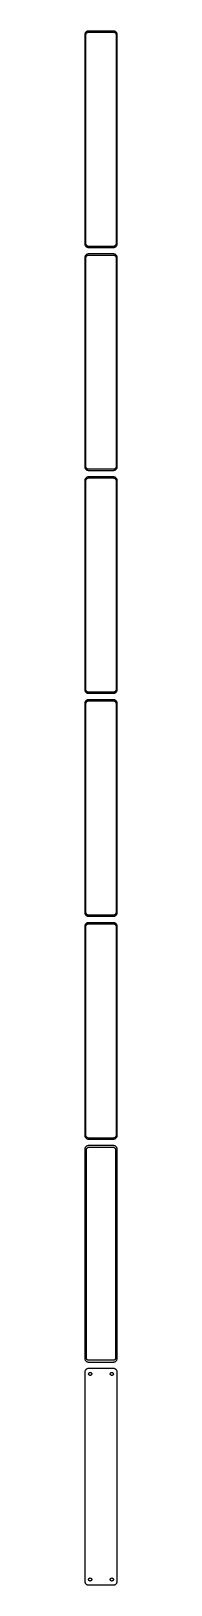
# Model space of a CAD drawing. Header units: metres. Extents: x -22 to 22, y 4485 to 9111.
# Drawn here: x -22 to 22, y 4485 to 6639 of the extents above; entities that cross this region are included whole.
import ezdxf

# ---------------------------------------------------------------- set-up
doc = ezdxf.new("R2010")
doc.units = ezdxf.units.M

msp = doc.modelspace()

# ---------------------------------------------------------------- linework, layer by layer
for p, q in [((-22.4606, 6634.63), (-22.5, 6634)), ((-22.3429, 6635.24), (-22.4606, 6634.63)), ((-22.1489, 6635.84), (-22.3429, 6635.24)), ((-21.8815, 6636.41), (-22.1489, 6635.84)), ((-21.5451, 6636.94), (-21.8815, 6636.41)), ((-21.1448, 6637.42), (-21.5451, 6636.94)), ((-20.6871, 6637.85), (-21.1448, 6637.42)), ((-20.9684, 6634), (-20.8743, 6634.49)), ((-20.8743, 6634.49), (-20.7191, 6634.97)), ((-20.7191, 6634.97), (-20.5052, 6635.43)), ((-20.1791, 6638.22), (-20.6871, 6637.85)), ((-20.5052, 6635.43), (-20.2361, 6635.85)), ((-20.2361, 6635.85), (-19.9159, 6636.24)), ((-19.6289, 6638.52), (-20.1791, 6638.22)), ((-19.9159, 6636.24), (-19.5497, 6636.58)), ((-19.0451, 6638.76), (-19.6289, 6638.52)), ((-19.5497, 6636.58), (-19.1433, 6636.88)), ((-19.1433, 6636.88), (-18.7031, 6637.12)), ((-18.4369, 6638.91), (-19.0451, 6638.76)), ((-18.7031, 6637.12), (-18.2361, 6637.3)), ((-17.8139, 6638.99), (-18.4369, 6638.91)), ((-18.2361, 6637.3), (-17.7495, 6637.43)), ((17.8139, 6638.99), (-17.8139, 6638.99)), ((-17.7495, 6637.43), (-17.2512, 6637.49)), ((-17.2512, 6637.49), (17.2512, 6637.49)), ((17.2512, 6637.49), (17.7495, 6637.43)), ((17.7495, 6637.43), (18.2361, 6637.3)), ((18.4369, 6638.91), (17.8139, 6638.99)), ((18.2361, 6637.3), (18.7031, 6637.12)), ((19.0451, 6638.76), (18.4369, 6638.91)), ((18.7031, 6637.12), (19.1433, 6636.88)), ((19.6289, 6638.52), (19.0451, 6638.76)), ((19.1433, 6636.88), (19.5497, 6636.58)), ((19.5497, 6636.58), (19.9159, 6636.24)), ((20.1791, 6638.22), (19.6289, 6638.52)), ((19.9159, 6636.24), (20.2361, 6635.85)), ((20.6871, 6637.85), (20.1791, 6638.22)), ((20.2361, 6635.85), (20.5052, 6635.43)), ((20.5052, 6635.43), (20.7191, 6634.97)), ((21.1448, 6637.42), (20.6871, 6637.85)), ((20.7191, 6634.97), (20.8743, 6634.49)), ((20.8743, 6634.49), (20.9684, 6634)), ((21.5451, 6636.94), (21.1448, 6637.42)), ((21.8815, 6636.41), (21.5451, 6636.94)), ((22.1489, 6635.84), (21.8815, 6636.41)), ((22.3429, 6635.24), (22.1489, 6635.84)), ((22.4606, 6634.63), (22.3429, 6635.24)), ((22.5, 6634), (22.4606, 6634.63)), ((-22.5, 6634), (-22.5, 6344)), ((-21, 6633.5), (-20.9684, 6634)), ((-21, 6344.5), (-21, 6633.5)), ((20.9684, 6634), (21, 6633.5)), ((21, 6633.5), (21, 6344.5)), ((22.5, 6344), (22.5, 6634)), ((-22.5, 6344), (-22.4606, 6343.37)), ((-22.4606, 6343.37), (-22.3429, 6342.76)), ((-22.3429, 6342.76), (-22.1489, 6342.16)), ((-22.1489, 6342.16), (-21.8815, 6341.59)), ((-21.8815, 6341.59), (-21.5451, 6341.06)), ((-21.5451, 6341.06), (-21.1448, 6340.58)), ((-21.1448, 6340.58), (-20.6871, 6340.15)), ((-20.9684, 6344), (-21, 6344.5)), ((-20.8743, 6343.51), (-20.9684, 6344)), ((-20.7191, 6343.03), (-20.8743, 6343.51)), ((-20.5052, 6342.57), (-20.7191, 6343.03)), ((-20.6871, 6340.15), (-20.1791, 6339.78)), ((-20.2361, 6342.15), (-20.5052, 6342.57)), ((-19.9159, 6341.76), (-20.2361, 6342.15)), ((-20.1791, 6339.78), (-19.6289, 6339.48)), ((-19.5497, 6341.42), (-19.9159, 6341.76)), ((-19.6289, 6339.48), (-19.0451, 6339.24)), ((-19.1433, 6341.12), (-19.5497, 6341.42)), ((-18.7031, 6340.88), (-19.1433, 6341.12)), ((-19.0451, 6339.24), (-18.4369, 6339.09)), ((-18.2361, 6340.7), (-18.7031, 6340.88)), ((-18.4369, 6339.09), (-17.8139, 6339.01)), ((-17.7495, 6340.57), (-18.2361, 6340.7)), ((-17.8139, 6339.01), (17.8139, 6339.01)), ((-17.2512, 6340.51), (-17.7495, 6340.57)), ((17.2512, 6340.51), (-17.2512, 6340.51)), ((17.7495, 6340.57), (17.2512, 6340.51)), ((18.2361, 6340.7), (17.7495, 6340.57)), ((17.8139, 6339.01), (18.4369, 6339.09)), ((18.7031, 6340.88), (18.2361, 6340.7)), ((18.4369, 6339.09), (19.0451, 6339.24)), ((19.1433, 6341.12), (18.7031, 6340.88)), ((19.0451, 6339.24), (19.6289, 6339.48)), ((19.5497, 6341.42), (19.1433, 6341.12)), ((19.9159, 6341.76), (19.5497, 6341.42)), ((19.6289, 6339.48), (20.1791, 6339.78)), ((20.2361, 6342.15), (19.9159, 6341.76)), ((20.1791, 6339.78), (20.6871, 6340.15)), ((20.5052, 6342.57), (20.2361, 6342.15)), ((20.7191, 6343.03), (20.5052, 6342.57)), ((20.6871, 6340.15), (21.1448, 6340.58)), ((20.8743, 6343.51), (20.7191, 6343.03)), ((20.9684, 6344), (20.8743, 6343.51)), ((21, 6344.5), (20.9684, 6344)), ((21.1448, 6340.58), (21.5451, 6341.06)), ((21.5451, 6341.06), (21.8815, 6341.59)), ((21.8815, 6341.59), (22.1489, 6342.16)), ((22.1489, 6342.16), (22.3429, 6342.76)), ((22.3429, 6342.76), (22.4606, 6343.37)), ((22.4606, 6343.37), (22.5, 6344)), ((-22.4606, 6325.63), (-22.5, 6325)), ((-22.5, 6325), (-22.5, 6035)), ((-22.3429, 6326.24), (-22.4606, 6325.63)), ((-22.1489, 6326.84), (-22.3429, 6326.24)), ((-21.8815, 6327.41), (-22.1489, 6326.84)), ((-21.5451, 6327.94), (-21.8815, 6327.41)), ((-21.1448, 6328.42), (-21.5451, 6327.94)), ((-20.6871, 6328.85), (-21.1448, 6328.42)), ((-21, 6324.5), (-20.9684, 6325)), ((-21, 6035.5), (-21, 6324.5)), ((-20.9684, 6325), (-20.8743, 6325.49)), ((-20.8743, 6325.49), (-20.7191, 6325.97)), ((-20.7191, 6325.97), (-20.5052, 6326.43)), ((-20.1791, 6329.22), (-20.6871, 6328.85)), ((-20.5052, 6326.43), (-20.2361, 6326.85)), ((-20.2361, 6326.85), (-19.9159, 6327.24)), ((-19.6289, 6329.52), (-20.1791, 6329.22)), ((-19.9159, 6327.24), (-19.5497, 6327.58)), ((-19.0451, 6329.76), (-19.6289, 6329.52)), ((-19.5497, 6327.58), (-19.1433, 6327.88)), ((-19.1433, 6327.88), (-18.7031, 6328.12)), ((-18.4369, 6329.91), (-19.0451, 6329.76)), ((-18.7031, 6328.12), (-18.2361, 6328.3)), ((-17.8139, 6329.99), (-18.4369, 6329.91)), ((-18.2361, 6328.3), (-17.7495, 6328.43)), ((17.8139, 6329.99), (-17.8139, 6329.99)), ((-17.7495, 6328.43), (-17.2512, 6328.49)), ((-17.2512, 6328.49), (17.2512, 6328.49)), ((17.2512, 6328.49), (17.7495, 6328.43)), ((17.7495, 6328.43), (18.2361, 6328.3)), ((18.4369, 6329.91), (17.8139, 6329.99)), ((18.2361, 6328.3), (18.7031, 6328.12)), ((19.0451, 6329.76), (18.4369, 6329.91)), ((18.7031, 6328.12), (19.1433, 6327.88)), ((19.6289, 6329.52), (19.0451, 6329.76)), ((19.1433, 6327.88), (19.5497, 6327.58)), ((19.5497, 6327.58), (19.9159, 6327.24)), ((20.1791, 6329.22), (19.6289, 6329.52)), ((19.9159, 6327.24), (20.2361, 6326.85)), ((20.6871, 6328.85), (20.1791, 6329.22)), ((20.2361, 6326.85), (20.5052, 6326.43)), ((20.5052, 6326.43), (20.7191, 6325.97)), ((21.1448, 6328.42), (20.6871, 6328.85)), ((20.7191, 6325.97), (20.8743, 6325.49)), ((20.8743, 6325.49), (20.9684, 6325)), ((20.9684, 6325), (21, 6324.5)), ((21, 6324.5), (21, 6035.5)), ((21.5451, 6327.94), (21.1448, 6328.42)), ((21.8815, 6327.41), (21.5451, 6327.94)), ((22.1489, 6326.84), (21.8815, 6327.41)), ((22.3429, 6326.24), (22.1489, 6326.84)), ((22.4606, 6325.63), (22.3429, 6326.24)), ((22.5, 6325), (22.4606, 6325.63)), ((22.5, 6035), (22.5, 6325)), ((-22.5, 6035), (-22.4606, 6034.37)), ((-22.4606, 6034.37), (-22.3429, 6033.76)), ((-22.3429, 6033.76), (-22.1489, 6033.16)), ((-22.1489, 6033.16), (-21.8815, 6032.59)), ((-21.8815, 6032.59), (-21.5451, 6032.06)), ((-21.5451, 6032.06), (-21.1448, 6031.58)), ((-21.1448, 6031.58), (-20.6871, 6031.15)), ((-20.9684, 6035), (-21, 6035.5)), ((-20.8743, 6034.51), (-20.9684, 6035)), ((-20.7191, 6034.03), (-20.8743, 6034.51)), ((-20.5052, 6033.57), (-20.7191, 6034.03)), ((-20.6871, 6031.15), (-20.1791, 6030.78)), ((-20.2361, 6033.15), (-20.5052, 6033.57)), ((-19.9159, 6032.76), (-20.2361, 6033.15)), ((-19.5497, 6032.42), (-19.9159, 6032.76)), ((-19.1433, 6032.12), (-19.5497, 6032.42)), ((-18.7031, 6031.88), (-19.1433, 6032.12)), ((-18.2361, 6031.7), (-18.7031, 6031.88)), ((-17.7495, 6031.57), (-18.2361, 6031.7)), ((-17.2512, 6031.51), (-17.7495, 6031.57)), ((17.2512, 6031.51), (-17.2512, 6031.51)), ((17.7495, 6031.57), (17.2512, 6031.51)), ((18.2361, 6031.7), (17.7495, 6031.57)), ((18.7031, 6031.88), (18.2361, 6031.7)), ((19.1433, 6032.12), (18.7031, 6031.88)), ((19.5497, 6032.42), (19.1433, 6032.12)), ((19.9159, 6032.76), (19.5497, 6032.42)), ((20.2361, 6033.15), (19.9159, 6032.76)), ((20.1791, 6030.78), (20.6871, 6031.15)), ((20.5052, 6033.57), (20.2361, 6033.15)), ((20.7191, 6034.03), (20.5052, 6033.57)), ((20.6871, 6031.15), (21.1448, 6031.58)), ((20.8743, 6034.51), (20.7191, 6034.03)), ((20.9684, 6035), (20.8743, 6034.51)), ((21, 6035.5), (20.9684, 6035)), ((21.1448, 6031.58), (21.5451, 6032.06)), ((21.5451, 6032.06), (21.8815, 6032.59)), ((21.8815, 6032.59), (22.1489, 6033.16)), ((22.1489, 6033.16), (22.3429, 6033.76)), ((22.3429, 6033.76), (22.4606, 6034.37)), ((22.4606, 6034.37), (22.5, 6035)), ((-22.4606, 6016.63), (-22.5, 6016)), ((-22.5, 6016), (-22.5, 5726)), ((-22.3429, 6017.24), (-22.4606, 6016.63)), ((-22.1489, 6017.84), (-22.3429, 6017.24)), ((-21.8815, 6018.41), (-22.1489, 6017.84)), ((-21.5451, 6018.94), (-21.8815, 6018.41)), ((-21.1448, 6019.42), (-21.5451, 6018.94)), ((-20.6871, 6019.85), (-21.1448, 6019.42)), ((-21, 6015.5), (-20.9684, 6016)), ((-21, 5726.5), (-21, 6015.5)), ((-20.9684, 6016), (-20.8743, 6016.49)), ((-20.8743, 6016.49), (-20.7191, 6016.97)), ((-20.7191, 6016.97), (-20.5052, 6017.43)), ((-20.1791, 6020.22), (-20.6871, 6019.85)), ((-20.5052, 6017.43), (-20.2361, 6017.85)), ((-20.2361, 6017.85), (-19.9159, 6018.24)), ((-20.1791, 6030.78), (-19.6289, 6030.48)), ((-19.6289, 6020.52), (-20.1791, 6020.22)), ((-19.9159, 6018.24), (-19.5497, 6018.58)), ((-19.6289, 6030.48), (-19.0451, 6030.24)), ((-19.0451, 6020.76), (-19.6289, 6020.52)), ((-19.5497, 6018.58), (-19.1433, 6018.88)), ((-19.1433, 6018.88), (-18.7031, 6019.12)), ((-19.0451, 6030.24), (-18.4369, 6030.09)), ((-18.4369, 6020.91), (-19.0451, 6020.76)), ((-18.7031, 6019.12), (-18.2361, 6019.3)), ((-18.4369, 6030.09), (-17.8139, 6030.01)), ((-17.8139, 6020.99), (-18.4369, 6020.91)), ((-18.2361, 6019.3), (-17.7495, 6019.43)), ((-17.8139, 6030.01), (17.8139, 6030.01)), ((17.8139, 6020.99), (-17.8139, 6020.99)), ((-17.7495, 6019.43), (-17.2512, 6019.49)), ((-17.2512, 6019.49), (17.2512, 6019.49)), ((17.2512, 6019.49), (17.7495, 6019.43)), ((17.7495, 6019.43), (18.2361, 6019.3)), ((17.8139, 6030.01), (18.4369, 6030.09)), ((18.4369, 6020.91), (17.8139, 6020.99)), ((18.2361, 6019.3), (18.7031, 6019.12)), ((18.4369, 6030.09), (19.0451, 6030.24)), ((19.0451, 6020.76), (18.4369, 6020.91)), ((18.7031, 6019.12), (19.1433, 6018.88)), ((19.0451, 6030.24), (19.6289, 6030.48)), ((19.6289, 6020.52), (19.0451, 6020.76)), ((19.1433, 6018.88), (19.5497, 6018.58)), ((19.5497, 6018.58), (19.9159, 6018.24)), ((19.6289, 6030.48), (20.1791, 6030.78)), ((20.1791, 6020.22), (19.6289, 6020.52)), ((19.9159, 6018.24), (20.2361, 6017.85)), ((20.6871, 6019.85), (20.1791, 6020.22)), ((20.2361, 6017.85), (20.5052, 6017.43)), ((20.5052, 6017.43), (20.7191, 6016.97)), ((21.1448, 6019.42), (20.6871, 6019.85)), ((20.7191, 6016.97), (20.8743, 6016.49)), ((20.8743, 6016.49), (20.9684, 6016)), ((20.9684, 6016), (21, 6015.5)), ((21, 6015.5), (21, 5726.5)), ((21.5451, 6018.94), (21.1448, 6019.42)), ((21.8815, 6018.41), (21.5451, 6018.94)), ((22.1489, 6017.84), (21.8815, 6018.41)), ((22.3429, 6017.24), (22.1489, 6017.84)), ((22.4606, 6016.63), (22.3429, 6017.24)), ((22.5, 6016), (22.4606, 6016.63)), ((22.5, 5726), (22.5, 6016)), ((-22.5, 5726), (-22.4606, 5725.37)), ((-22.4606, 5725.37), (-22.3429, 5724.76)), ((-22.3429, 5708.24), (-22.4606, 5707.63)), ((-22.3429, 5724.76), (-22.1489, 5724.16)), ((-22.1489, 5708.84), (-22.3429, 5708.24)), ((-22.1489, 5724.16), (-21.8815, 5723.59)), ((-21.8815, 5709.41), (-22.1489, 5708.84)), ((-21.8815, 5723.59), (-21.5451, 5723.06)), ((-21.5451, 5709.94), (-21.8815, 5709.41)), ((-21.5451, 5723.06), (-21.1448, 5722.58)), ((-21.1448, 5710.42), (-21.5451, 5709.94)), ((-21.1448, 5722.58), (-20.6871, 5722.15)), ((-20.6871, 5710.85), (-21.1448, 5710.42)), ((-20.9684, 5726), (-21, 5726.5)), ((-20.8743, 5725.51), (-20.9684, 5726)), ((-20.7191, 5725.03), (-20.8743, 5725.51)), ((-20.5052, 5724.57), (-20.7191, 5725.03)), ((-20.7191, 5707.97), (-20.5052, 5708.43)), ((-20.6871, 5722.15), (-20.1791, 5721.78)), ((-20.1791, 5711.22), (-20.6871, 5710.85)), ((-20.2361, 5724.15), (-20.5052, 5724.57)), ((-20.5052, 5708.43), (-20.2361, 5708.85)), ((-19.9159, 5723.76), (-20.2361, 5724.15)), ((-20.2361, 5708.85), (-19.9159, 5709.24)), ((-20.1791, 5721.78), (-19.6289, 5721.48)), ((-19.6289, 5711.52), (-20.1791, 5711.22)), ((-19.5497, 5723.42), (-19.9159, 5723.76)), ((-19.9159, 5709.24), (-19.5497, 5709.58)), ((-19.6289, 5721.48), (-19.0451, 5721.24)), ((-19.0451, 5711.76), (-19.6289, 5711.52)), ((-19.1433, 5723.12), (-19.5497, 5723.42)), ((-19.5497, 5709.58), (-19.1433, 5709.88)), ((-18.7031, 5722.88), (-19.1433, 5723.12)), ((-19.1433, 5709.88), (-18.7031, 5710.12)), ((-19.0451, 5721.24), (-18.4369, 5721.09)), ((-18.4369, 5711.91), (-19.0451, 5711.76)), ((-18.2361, 5722.7), (-18.7031, 5722.88)), ((-18.7031, 5710.12), (-18.2361, 5710.3)), ((-18.4369, 5721.09), (-17.8139, 5721.01)), ((-17.8139, 5711.99), (-18.4369, 5711.91)), ((-17.7495, 5722.57), (-18.2361, 5722.7)), ((-18.2361, 5710.3), (-17.7495, 5710.43)), ((-17.8139, 5721.01), (17.8139, 5721.01)), ((17.8139, 5711.99), (-17.8139, 5711.99)), ((-17.2512, 5722.51), (-17.7495, 5722.57)), ((-17.7495, 5710.43), (-17.2512, 5710.49)), ((17.2512, 5722.51), (-17.2512, 5722.51)), ((-17.2512, 5710.49), (17.2512, 5710.49)), ((17.7495, 5722.57), (17.2512, 5722.51)), ((17.2512, 5710.49), (17.7495, 5710.43)), ((18.2361, 5722.7), (17.7495, 5722.57)), ((17.7495, 5710.43), (18.2361, 5710.3)), ((17.8139, 5721.01), (18.4369, 5721.09)), ((18.4369, 5711.91), (17.8139, 5711.99)), ((18.7031, 5722.88), (18.2361, 5722.7)), ((18.2361, 5710.3), (18.7031, 5710.12)), ((18.4369, 5721.09), (19.0451, 5721.24)), ((19.0451, 5711.76), (18.4369, 5711.91)), ((19.1433, 5723.12), (18.7031, 5722.88)), ((18.7031, 5710.12), (19.1433, 5709.88)), ((19.0451, 5721.24), (19.6289, 5721.48)), ((19.6289, 5711.52), (19.0451, 5711.76)), ((19.5497, 5723.42), (19.1433, 5723.12)), ((19.1433, 5709.88), (19.5497, 5709.58)), ((19.9159, 5723.76), (19.5497, 5723.42)), ((19.5497, 5709.58), (19.9159, 5709.24)), ((19.6289, 5721.48), (20.1791, 5721.78)), ((20.1791, 5711.22), (19.6289, 5711.52)), ((20.2361, 5724.15), (19.9159, 5723.76)), ((19.9159, 5709.24), (20.2361, 5708.85)), ((20.1791, 5721.78), (20.6871, 5722.15)), ((20.6871, 5710.85), (20.1791, 5711.22)), ((20.5052, 5724.57), (20.2361, 5724.15)), ((20.2361, 5708.85), (20.5052, 5708.43)), ((20.7191, 5725.03), (20.5052, 5724.57)), ((20.5052, 5708.43), (20.7191, 5707.97)), ((20.6871, 5722.15), (21.1448, 5722.58)), ((21.1448, 5710.42), (20.6871, 5710.85)), ((20.8743, 5725.51), (20.7191, 5725.03)), ((20.9684, 5726), (20.8743, 5725.51)), ((21, 5726.5), (20.9684, 5726)), ((21.1448, 5722.58), (21.5451, 5723.06)), ((21.5451, 5709.94), (21.1448, 5710.42)), ((21.5451, 5723.06), (21.8815, 5723.59)), ((21.8815, 5709.41), (21.5451, 5709.94)), ((21.8815, 5723.59), (22.1489, 5724.16)), ((22.1489, 5708.84), (21.8815, 5709.41)), ((22.1489, 5724.16), (22.3429, 5724.76)), ((22.3429, 5708.24), (22.1489, 5708.84)), ((22.3429, 5724.76), (22.4606, 5725.37)), ((22.4606, 5707.63), (22.3429, 5708.24)), ((22.4606, 5725.37), (22.5, 5726)), ((-22.4606, 5707.63), (-22.5, 5707)), ((-22.5, 5707), (-22.5, 5417)), ((-21, 5706.5), (-20.9684, 5707)), ((-21, 5417.5), (-21, 5706.5)), ((-20.9684, 5707), (-20.8743, 5707.49)), ((-20.8743, 5707.49), (-20.7191, 5707.97)), ((20.7191, 5707.97), (20.8743, 5707.49)), ((20.8743, 5707.49), (20.9684, 5707)), ((20.9684, 5707), (21, 5706.5)), ((21, 5706.5), (21, 5417.5)), ((22.5, 5707), (22.4606, 5707.63)), ((22.5, 5417), (22.5, 5707)), ((-22.5, 5417), (-22.4606, 5416.37)), ((-22.4606, 5416.37), (-22.3429, 5415.76)), ((-22.3429, 5415.76), (-22.1489, 5415.16)), ((-22.1489, 5415.16), (-21.8815, 5414.59)), ((-21.8815, 5414.59), (-21.5451, 5414.06)), ((-21.5451, 5414.06), (-21.1448, 5413.58)), ((-21.1448, 5413.58), (-20.6871, 5413.15)), ((-20.9684, 5417), (-21, 5417.5)), ((-20.8743, 5416.51), (-20.9684, 5417)), ((-20.7191, 5416.03), (-20.8743, 5416.51)), ((-20.5052, 5415.57), (-20.7191, 5416.03)), ((-20.6871, 5413.15), (-20.1791, 5412.78)), ((-20.2361, 5415.15), (-20.5052, 5415.57)), ((-19.9159, 5414.76), (-20.2361, 5415.15)), ((-20.1791, 5412.78), (-19.6289, 5412.48)), ((-19.5497, 5414.42), (-19.9159, 5414.76)), ((-19.6289, 5412.48), (-19.0451, 5412.24)), ((-19.1433, 5414.12), (-19.5497, 5414.42)), ((-18.7031, 5413.88), (-19.1433, 5414.12)), ((-19.0451, 5412.24), (-18.4369, 5412.09)), ((-18.2361, 5413.7), (-18.7031, 5413.88)), ((-18.4369, 5412.09), (-17.8139, 5412.01)), ((-17.7495, 5413.57), (-18.2361, 5413.7)), ((-17.8139, 5412.01), (17.8139, 5412.01)), ((-17.2512, 5413.51), (-17.7495, 5413.57)), ((17.2512, 5413.51), (-17.2512, 5413.51)), ((17.7495, 5413.57), (17.2512, 5413.51)), ((18.2361, 5413.7), (17.7495, 5413.57)), ((17.8139, 5412.01), (18.4369, 5412.09)), ((18.7031, 5413.88), (18.2361, 5413.7)), ((18.4369, 5412.09), (19.0451, 5412.24)), ((19.1433, 5414.12), (18.7031, 5413.88)), ((19.0451, 5412.24), (19.6289, 5412.48)), ((19.5497, 5414.42), (19.1433, 5414.12)), ((19.9159, 5414.76), (19.5497, 5414.42)), ((19.6289, 5412.48), (20.1791, 5412.78)), ((20.2361, 5415.15), (19.9159, 5414.76)), ((20.1791, 5412.78), (20.6871, 5413.15)), ((20.5052, 5415.57), (20.2361, 5415.15)), ((20.7191, 5416.03), (20.5052, 5415.57)), ((20.6871, 5413.15), (21.1448, 5413.58)), ((20.8743, 5416.51), (20.7191, 5416.03)), ((20.9684, 5417), (20.8743, 5416.51)), ((21, 5417.5), (20.9684, 5417)), ((21.1448, 5413.58), (21.5451, 5414.06)), ((21.5451, 5414.06), (21.8815, 5414.59)), ((21.8815, 5414.59), (22.1489, 5415.16)), ((22.1489, 5415.16), (22.3429, 5415.76)), ((22.3429, 5415.76), (22.4606, 5416.37)), ((22.4606, 5416.37), (22.5, 5417)), ((-22.4606, 5398.63), (-22.5, 5398)), ((-22.5, 5398), (-22.5, 5108)), ((-22.3429, 5399.24), (-22.4606, 5398.63)), ((-22.1489, 5399.84), (-22.3429, 5399.24)), ((-21.8815, 5400.41), (-22.1489, 5399.84)), ((-21.5451, 5400.94), (-21.8815, 5400.41)), ((-21.1448, 5401.42), (-21.5451, 5400.94)), ((-20.6871, 5401.85), (-21.1448, 5401.42)), ((-21, 5397.5), (-20.9684, 5398)), ((-21, 5108.5), (-21, 5397.5)), ((-20.9684, 5398), (-20.8743, 5398.49)), ((-20.8743, 5398.49), (-20.7191, 5398.97)), ((-20.7191, 5398.97), (-20.5052, 5399.43)), ((-20.1791, 5402.22), (-20.6871, 5401.85)), ((-20.5052, 5399.43), (-20.2361, 5399.85)), ((-20.2361, 5399.85), (-19.9159, 5400.24)), ((-19.6289, 5402.52), (-20.1791, 5402.22)), ((-19.9159, 5400.24), (-19.5497, 5400.58)), ((-19.0451, 5402.76), (-19.6289, 5402.52)), ((-19.5497, 5400.58), (-19.1433, 5400.88)), ((-19.1433, 5400.88), (-18.7031, 5401.12)), ((-18.4369, 5402.91), (-19.0451, 5402.76)), ((-18.7031, 5401.12), (-18.2361, 5401.3)), ((-17.8139, 5402.99), (-18.4369, 5402.91)), ((-18.2361, 5401.3), (-17.7495, 5401.43)), ((17.8139, 5402.99), (-17.8139, 5402.99)), ((-17.7495, 5401.43), (-17.2512, 5401.49)), ((-17.2512, 5401.49), (17.2512, 5401.49)), ((17.2512, 5401.49), (17.7495, 5401.43)), ((17.7495, 5401.43), (18.2361, 5401.3)), ((18.4369, 5402.91), (17.8139, 5402.99)), ((18.2361, 5401.3), (18.7031, 5401.12)), ((19.0451, 5402.76), (18.4369, 5402.91)), ((18.7031, 5401.12), (19.1433, 5400.88)), ((19.6289, 5402.52), (19.0451, 5402.76)), ((19.1433, 5400.88), (19.5497, 5400.58)), ((19.5497, 5400.58), (19.9159, 5400.24)), ((20.1791, 5402.22), (19.6289, 5402.52)), ((19.9159, 5400.24), (20.2361, 5399.85)), ((20.6871, 5401.85), (20.1791, 5402.22)), ((20.2361, 5399.85), (20.5052, 5399.43)), ((20.5052, 5399.43), (20.7191, 5398.97)), ((21.1448, 5401.42), (20.6871, 5401.85)), ((20.7191, 5398.97), (20.8743, 5398.49)), ((20.8743, 5398.49), (20.9684, 5398)), ((20.9684, 5398), (21, 5397.5)), ((21, 5397.5), (21, 5108.5)), ((21.5451, 5400.94), (21.1448, 5401.42)), ((21.8815, 5400.41), (21.5451, 5400.94)), ((22.1489, 5399.84), (21.8815, 5400.41)), ((22.3429, 5399.24), (22.1489, 5399.84)), ((22.4606, 5398.63), (22.3429, 5399.24)), ((22.5, 5398), (22.4606, 5398.63)), ((22.5, 5108), (22.5, 5398)), ((-22.5, 5108), (-22.4606, 5107.37)), ((-22.4606, 5107.37), (-22.3429, 5106.76)), ((-22.3429, 5106.76), (-22.1489, 5106.16)), ((-22.1489, 5106.16), (-21.8815, 5105.59)), ((-21.8815, 5105.59), (-21.5451, 5105.06)), ((-21.5451, 5105.06), (-21.1448, 5104.58)), ((-20.9684, 5108), (-21, 5108.5)), ((-20.8743, 5107.51), (-20.9684, 5108)), ((-20.7191, 5107.03), (-20.8743, 5107.51)), ((-20.5052, 5106.57), (-20.7191, 5107.03)), ((-20.2361, 5106.15), (-20.5052, 5106.57)), ((-19.9159, 5105.76), (-20.2361, 5106.15)), ((-19.5497, 5105.42), (-19.9159, 5105.76)), ((-19.1433, 5105.12), (-19.5497, 5105.42)), ((-18.7031, 5104.88), (-19.1433, 5105.12)), ((19.1433, 5105.12), (18.7031, 5104.88)), ((19.5497, 5105.42), (19.1433, 5105.12)), ((19.9159, 5105.76), (19.5497, 5105.42)), ((20.2361, 5106.15), (19.9159, 5105.76)), ((20.5052, 5106.57), (20.2361, 5106.15)), ((20.7191, 5107.03), (20.5052, 5106.57)), ((20.8743, 5107.51), (20.7191, 5107.03)), ((20.9684, 5108), (20.8743, 5107.51)), ((21, 5108.5), (20.9684, 5108)), ((21.1448, 5104.58), (21.5451, 5105.06)), ((21.5451, 5105.06), (21.8815, 5105.59)), ((21.8815, 5105.59), (22.1489, 5106.16)), ((22.1489, 5106.16), (22.3429, 5106.76)), ((22.3429, 5106.76), (22.4606, 5107.37)), ((22.4606, 5107.37), (22.5, 5108)), ((-22.4606, 5089.63), (-22.5, 5089)), ((-22.5, 5089), (-22.5, 4799)), ((-22.3429, 5090.24), (-22.4606, 5089.63)), ((-22.1489, 5090.84), (-22.3429, 5090.24)), ((-21.8815, 5091.41), (-22.1489, 5090.84)), ((-21.5451, 5091.94), (-21.8815, 5091.41)), ((-21.1448, 5092.42), (-21.5451, 5091.94)), ((-21.1448, 5104.58), (-20.6871, 5104.15)), ((-20.6871, 5092.85), (-21.1448, 5092.42)), ((-20.6871, 5104.15), (-20.1791, 5103.78)), ((-20.1791, 5093.22), (-20.6871, 5092.85)), ((-20.1791, 5103.78), (-19.6289, 5103.48)), ((-19.6289, 5093.52), (-20.1791, 5093.22)), ((-20.1129, 5088.5), (-20.0884, 5088.89)), ((-20.1129, 4799.5), (-20.1129, 5088.5)), ((-20.0884, 5088.89), (-20.0151, 5089.27)), ((-20.0151, 5089.27), (-19.8943, 5089.65)), ((-19.8943, 5089.65), (-19.7279, 5090)), ((-19.7279, 5090), (-19.5184, 5090.33)), ((-19.6289, 5103.48), (-19.0451, 5103.24)), ((-19.0451, 5093.76), (-19.6289, 5093.52)), ((-19.5184, 5090.33), (-19.2692, 5090.63)), ((-19.2692, 5090.63), (-18.9842, 5090.9)), ((-19.0451, 5103.24), (-18.4369, 5103.09)), ((-18.4369, 5093.91), (-19.0451, 5093.76)), ((-18.9842, 5090.9), (-18.668, 5091.13)), ((-18.2361, 5104.7), (-18.7031, 5104.88)), ((-18.668, 5091.13), (-18.3254, 5091.32)), ((-18.4369, 5103.09), (-17.8139, 5103.01)), ((-17.8139, 5093.99), (-18.4369, 5093.91)), ((-18.3254, 5091.32), (-17.9619, 5091.46)), ((-17.7495, 5104.57), (-18.2361, 5104.7)), ((-17.9619, 5091.46), (-17.5833, 5091.56)), ((-17.8139, 5103.01), (17.8139, 5103.01)), ((17.8139, 5093.99), (-17.8139, 5093.99)), ((-17.2512, 5104.51), (-17.7495, 5104.57)), ((-17.5833, 5091.56), (-17.1954, 5091.61)), ((17.2512, 5104.51), (-17.2512, 5104.51)), ((-17.1954, 5091.61), (17.1954, 5091.61)), ((17.1954, 5091.61), (17.5833, 5091.56)), ((17.7495, 5104.57), (17.2512, 5104.51)), ((17.5833, 5091.56), (17.9619, 5091.46)), ((18.2361, 5104.7), (17.7495, 5104.57)), ((17.8139, 5103.01), (18.4369, 5103.09)), ((18.4369, 5093.91), (17.8139, 5093.99)), ((17.9619, 5091.46), (18.3254, 5091.32)), ((18.7031, 5104.88), (18.2361, 5104.7)), ((18.3254, 5091.32), (18.668, 5091.13)), ((18.4369, 5103.09), (19.0451, 5103.24)), ((19.0451, 5093.76), (18.4369, 5093.91)), ((18.668, 5091.13), (18.9842, 5090.9)), ((18.9842, 5090.9), (19.2692, 5090.63)), ((19.0451, 5103.24), (19.6289, 5103.48)), ((19.6289, 5093.52), (19.0451, 5093.76)), ((19.2692, 5090.63), (19.5184, 5090.33)), ((19.5184, 5090.33), (19.7279, 5090)), ((19.6289, 5103.48), (20.1791, 5103.78)), ((20.1791, 5093.22), (19.6289, 5093.52)), ((19.7279, 5090), (19.8943, 5089.65)), ((19.8943, 5089.65), (20.0151, 5089.27)), ((20.0151, 5089.27), (20.0884, 5088.89)), ((20.0884, 5088.89), (20.1129, 5088.5)), ((20.1129, 5088.5), (20.1129, 4799.5)), ((20.1791, 5103.78), (20.6871, 5104.15)), ((20.6871, 5092.85), (20.1791, 5093.22)), ((20.6871, 5104.15), (21.1448, 5104.58)), ((21.1448, 5092.42), (20.6871, 5092.85)), ((21.5451, 5091.94), (21.1448, 5092.42)), ((21.8815, 5091.41), (21.5451, 5091.94)), ((22.1489, 5090.84), (21.8815, 5091.41)), ((22.3429, 5090.24), (22.1489, 5090.84)), ((22.4606, 5089.63), (22.3429, 5090.24)), ((22.5, 5089), (22.4606, 5089.63)), ((22.5, 4799), (22.5, 5089)), ((-22.5, 4799), (-22.4606, 4798.37)), ((-22.4606, 4798.37), (-22.3429, 4797.76)), ((-22.3429, 4797.76), (-22.1489, 4797.16)), ((-22.1489, 4781.84), (-22.3429, 4781.24)), ((-22.1489, 4797.16), (-21.8815, 4796.59)), ((-21.8815, 4782.41), (-22.1489, 4781.84)), ((-21.8815, 4796.59), (-21.5451, 4796.06)), ((-21.5451, 4782.94), (-21.8815, 4782.41)), ((-21.5451, 4796.06), (-21.1448, 4795.58)), ((-21.1448, 4783.42), (-21.5451, 4782.94)), ((-21.1448, 4795.58), (-20.6871, 4795.15)), ((-20.6871, 4783.85), (-21.1448, 4783.42)), ((-20.6871, 4795.15), (-20.1791, 4794.78)), ((-20.1791, 4784.22), (-20.6871, 4783.85)), ((-20.1791, 4794.78), (-19.6289, 4794.48)), ((-19.6289, 4784.52), (-20.1791, 4784.22)), ((-20.0884, 4799.11), (-20.1129, 4799.5)), ((-20.0151, 4798.73), (-20.0884, 4799.11)), ((-19.8943, 4798.35), (-20.0151, 4798.73)), ((-19.7279, 4798), (-19.8943, 4798.35)), ((-19.5184, 4797.67), (-19.7279, 4798)), ((-19.6289, 4794.48), (-19.0451, 4794.24)), ((-19.0451, 4784.76), (-19.6289, 4784.52)), ((-19.2692, 4797.37), (-19.5184, 4797.67)), ((-18.9842, 4797.1), (-19.2692, 4797.37)), ((-19.0451, 4794.24), (-18.4369, 4794.09)), ((-18.4369, 4784.91), (-19.0451, 4784.76)), ((-18.668, 4796.87), (-18.9842, 4797.1)), ((-18.3254, 4796.68), (-18.668, 4796.87)), ((-18.4369, 4794.09), (-17.8139, 4794.01)), ((-17.8139, 4784.99), (-18.4369, 4784.91)), ((-17.9619, 4796.54), (-18.3254, 4796.68)), ((-17.5833, 4796.44), (-17.9619, 4796.54)), ((-17.8139, 4794.01), (17.8139, 4794.01)), ((17.8139, 4784.99), (-17.8139, 4784.99)), ((-17.1954, 4796.39), (-17.5833, 4796.44)), ((17.1954, 4796.39), (-17.1954, 4796.39)), ((17.5833, 4796.44), (17.1954, 4796.39)), ((17.9619, 4796.54), (17.5833, 4796.44)), ((17.8139, 4794.01), (18.4369, 4794.09)), ((18.4369, 4784.91), (17.8139, 4784.99)), ((18.3254, 4796.68), (17.9619, 4796.54)), ((18.668, 4796.87), (18.3254, 4796.68)), ((18.4369, 4794.09), (19.0451, 4794.24)), ((19.0451, 4784.76), (18.4369, 4784.91)), ((18.9842, 4797.1), (18.668, 4796.87)), ((19.2692, 4797.37), (18.9842, 4797.1)), ((19.0451, 4794.24), (19.6289, 4794.48)), ((19.6289, 4784.52), (19.0451, 4784.76)), ((19.5184, 4797.67), (19.2692, 4797.37)), ((19.7279, 4798), (19.5184, 4797.67)), ((19.6289, 4794.48), (20.1791, 4794.78)), ((20.1791, 4784.22), (19.6289, 4784.52)), ((19.8943, 4798.35), (19.7279, 4798)), ((20.0151, 4798.73), (19.8943, 4798.35)), ((20.0884, 4799.11), (20.0151, 4798.73)), ((20.1129, 4799.5), (20.0884, 4799.11)), ((20.1791, 4794.78), (20.6871, 4795.15)), ((20.6871, 4783.85), (20.1791, 4784.22)), ((20.6871, 4795.15), (21.1448, 4795.58)), ((21.1448, 4783.42), (20.6871, 4783.85)), ((21.1448, 4795.58), (21.5451, 4796.06)), ((21.5451, 4782.94), (21.1448, 4783.42)), ((21.5451, 4796.06), (21.8815, 4796.59)), ((21.8815, 4782.41), (21.5451, 4782.94)), ((21.8815, 4796.59), (22.1489, 4797.16)), ((22.1489, 4781.84), (21.8815, 4782.41)), ((22.1489, 4797.16), (22.3429, 4797.76)), ((22.3429, 4781.24), (22.1489, 4781.84)), ((22.3429, 4797.76), (22.4606, 4798.37)), ((22.4606, 4798.37), (22.5, 4799)), ((-22.4606, 4780.63), (-22.5, 4780)), ((-22.5, 4780), (-22.5, 4490)), ((-22.3429, 4781.24), (-22.4606, 4780.63)), ((-17.1353, 4777.5), (-17.1185, 4777.77)), ((-17.1185, 4777.23), (-17.1353, 4777.5)), ((-17.1185, 4777.77), (-17.0682, 4778.03)), ((-17.0682, 4776.97), (-17.1185, 4777.23)), ((-17.0682, 4778.03), (-16.9853, 4778.29)), ((-16.9853, 4776.71), (-17.0682, 4776.97)), ((-16.9853, 4778.29), (-16.8712, 4778.53)), ((-16.8712, 4776.47), (-16.9853, 4776.71)), ((-16.8712, 4778.53), (-16.7275, 4778.76)), ((-16.7275, 4776.24), (-16.8712, 4776.47)), ((-16.7275, 4778.76), (-16.5565, 4778.96)), ((-16.5565, 4776.04), (-16.7275, 4776.24)), ((-16.5565, 4778.96), (-16.3611, 4779.15)), ((-16.3611, 4775.85), (-16.5565, 4776.04)), ((-16.3611, 4779.15), (-16.1441, 4779.3)), ((-16.1441, 4775.7), (-16.3611, 4775.85)), ((-16.1441, 4779.3), (-15.9091, 4779.43)), ((-15.9091, 4775.57), (-16.1441, 4775.7)), ((-15.9091, 4779.43), (-15.6598, 4779.53)), ((-15.6598, 4775.47), (-15.9091, 4775.57)), ((-15.6598, 4779.53), (-15.4001, 4779.6)), ((-15.4001, 4775.4), (-15.6598, 4775.47)), ((-15.4001, 4779.6), (-15.1341, 4779.63)), ((-15.1341, 4775.37), (-15.4001, 4775.4)), ((-15.1341, 4779.63), (-14.8659, 4779.63)), ((-14.8659, 4775.37), (-15.1341, 4775.37)), ((-14.8659, 4779.63), (-14.5999, 4779.6)), ((-14.5999, 4775.4), (-14.8659, 4775.37)), ((-14.5999, 4779.6), (-14.3401, 4779.53)), ((-14.3401, 4775.47), (-14.5999, 4775.4)), ((-14.3401, 4779.53), (-14.0908, 4779.43)), ((-14.0908, 4775.57), (-14.3401, 4775.47)), ((-14.0908, 4779.43), (-13.8559, 4779.3)), ((-13.8559, 4775.7), (-14.0908, 4775.57)), ((-13.8559, 4779.3), (-13.6389, 4779.15)), ((-13.6389, 4775.85), (-13.8559, 4775.7)), ((-13.6389, 4779.15), (-13.4434, 4778.96)), ((-13.4434, 4776.04), (-13.6389, 4775.85)), ((-13.4434, 4778.96), (-13.2725, 4778.76)), ((-13.2725, 4776.24), (-13.4434, 4776.04)), ((-13.2725, 4778.76), (-13.1288, 4778.53)), ((-13.1288, 4776.47), (-13.2725, 4776.24)), ((-13.1288, 4778.53), (-13.0146, 4778.29)), ((-13.0146, 4776.71), (-13.1288, 4776.47)), ((-13.0146, 4778.29), (-12.9318, 4778.03)), ((-12.9318, 4776.97), (-13.0146, 4776.71)), ((-12.9318, 4778.03), (-12.8815, 4777.77)), ((-12.8815, 4777.23), (-12.9318, 4776.97)), ((-12.8815, 4777.77), (-12.8647, 4777.5)), ((-12.8647, 4777.5), (-12.8815, 4777.23)), ((12.8647, 4777.5), (12.8815, 4777.77)), ((12.8815, 4777.23), (12.8647, 4777.5)), ((12.8815, 4777.77), (12.9318, 4778.03)), ((12.9318, 4776.97), (12.8815, 4777.23)), ((12.9318, 4778.03), (13.0146, 4778.29)), ((13.0146, 4776.71), (12.9318, 4776.97)), ((13.0146, 4778.29), (13.1288, 4778.53)), ((13.1288, 4776.47), (13.0146, 4776.71)), ((13.1288, 4778.53), (13.2725, 4778.76)), ((13.2725, 4776.24), (13.1288, 4776.47)), ((13.2725, 4778.76), (13.4434, 4778.96)), ((13.4434, 4776.04), (13.2725, 4776.24)), ((13.4434, 4778.96), (13.6389, 4779.15)), ((13.6389, 4775.85), (13.4434, 4776.04)), ((13.6389, 4779.15), (13.8559, 4779.3)), ((13.8559, 4775.7), (13.6389, 4775.85)), ((13.8559, 4779.3), (14.0908, 4779.43)), ((14.0908, 4775.57), (13.8559, 4775.7)), ((14.0908, 4779.43), (14.3401, 4779.53)), ((14.3401, 4775.47), (14.0908, 4775.57)), ((14.3401, 4779.53), (14.5999, 4779.6)), ((14.5999, 4775.4), (14.3401, 4775.47)), ((14.5999, 4779.6), (14.8659, 4779.63)), ((14.8659, 4775.37), (14.5999, 4775.4)), ((14.8659, 4779.63), (15.1341, 4779.63)), ((15.1341, 4775.37), (14.8659, 4775.37)), ((15.1341, 4779.63), (15.4001, 4779.6)), ((15.4001, 4775.4), (15.1341, 4775.37)), ((15.4001, 4779.6), (15.6598, 4779.53)), ((15.6598, 4775.47), (15.4001, 4775.4)), ((15.6598, 4779.53), (15.9091, 4779.43)), ((15.9091, 4775.57), (15.6598, 4775.47)), ((15.9091, 4779.43), (16.1441, 4779.3)), ((16.1441, 4775.7), (15.9091, 4775.57)), ((16.1441, 4779.3), (16.3611, 4779.15)), ((16.3611, 4775.85), (16.1441, 4775.7)), ((16.3611, 4779.15), (16.5565, 4778.96)), ((16.5565, 4776.04), (16.3611, 4775.85)), ((16.5565, 4778.96), (16.7275, 4778.76)), ((16.7275, 4776.24), (16.5565, 4776.04)), ((16.7275, 4778.76), (16.8712, 4778.53)), ((16.8712, 4776.47), (16.7275, 4776.24)), ((16.8712, 4778.53), (16.9853, 4778.29)), ((16.9853, 4776.71), (16.8712, 4776.47)), ((16.9853, 4778.29), (17.0682, 4778.03)), ((17.0682, 4776.97), (16.9853, 4776.71)), ((17.0682, 4778.03), (17.1185, 4777.77)), ((17.1185, 4777.23), (17.0682, 4776.97)), ((17.1185, 4777.77), (17.1353, 4777.5)), ((17.1353, 4777.5), (17.1185, 4777.23)), ((22.4606, 4780.63), (22.3429, 4781.24)), ((22.5, 4780), (22.4606, 4780.63)), ((22.5, 4490), (22.5, 4780)), ((-22.5, 4490), (-22.4606, 4489.37)), ((-22.4606, 4489.37), (-22.3429, 4488.76)), ((-22.3429, 4488.76), (-22.1489, 4488.16)), ((-22.1489, 4488.16), (-21.8815, 4487.59)), ((-21.8815, 4487.59), (-21.5451, 4487.06)), ((-21.5451, 4487.06), (-21.1448, 4486.58)), ((-21.1448, 4486.58), (-20.6871, 4486.15)), ((-20.6871, 4486.15), (-20.1791, 4485.78)), ((-20.1791, 4485.78), (-19.6289, 4485.48)), ((-19.6289, 4485.48), (-19.0451, 4485.24)), ((-19.0451, 4485.24), (-18.4369, 4485.09)), ((-18.4369, 4485.09), (-17.8139, 4485.01)), ((-17.8139, 4485.01), (17.8139, 4485.01)), ((-17.1353, 4492.5), (-17.1185, 4492.77)), ((-17.1185, 4492.23), (-17.1353, 4492.5)), ((-17.1185, 4492.77), (-17.0682, 4493.03)), ((-17.0682, 4491.97), (-17.1185, 4492.23)), ((-17.0682, 4493.03), (-16.9853, 4493.29)), ((-16.9853, 4491.71), (-17.0682, 4491.97)), ((-16.9853, 4493.29), (-16.8712, 4493.53)), ((-16.8712, 4491.47), (-16.9853, 4491.71)), ((-16.8712, 4493.53), (-16.7275, 4493.76)), ((-16.7275, 4491.24), (-16.8712, 4491.47)), ((-16.7275, 4493.76), (-16.5565, 4493.96)), ((-16.5565, 4491.04), (-16.7275, 4491.24)), ((-16.5565, 4493.96), (-16.3611, 4494.15)), ((-16.3611, 4490.85), (-16.5565, 4491.04)), ((-16.3611, 4494.15), (-16.1441, 4494.3)), ((-16.1441, 4490.7), (-16.3611, 4490.85)), ((-16.1441, 4494.3), (-15.9091, 4494.43)), ((-15.9091, 4490.57), (-16.1441, 4490.7)), ((-15.9091, 4494.43), (-15.6598, 4494.53)), ((-15.6598, 4490.47), (-15.9091, 4490.57)), ((-15.6598, 4494.53), (-15.4001, 4494.6)), ((-15.4001, 4490.4), (-15.6598, 4490.47)), ((-15.4001, 4494.6), (-15.1341, 4494.63)), ((-15.1341, 4490.37), (-15.4001, 4490.4)), ((-15.1341, 4494.63), (-14.8659, 4494.63)), ((-14.8659, 4490.37), (-15.1341, 4490.37)), ((-14.8659, 4494.63), (-14.5999, 4494.6)), ((-14.5999, 4490.4), (-14.8659, 4490.37)), ((-14.5999, 4494.6), (-14.3401, 4494.53)), ((-14.3401, 4490.47), (-14.5999, 4490.4)), ((-14.3401, 4494.53), (-14.0908, 4494.43)), ((-14.0908, 4490.57), (-14.3401, 4490.47)), ((-14.0908, 4494.43), (-13.8559, 4494.3)), ((-13.8559, 4490.7), (-14.0908, 4490.57)), ((-13.8559, 4494.3), (-13.6389, 4494.15)), ((-13.6389, 4490.85), (-13.8559, 4490.7)), ((-13.6389, 4494.15), (-13.4434, 4493.96)), ((-13.4434, 4491.04), (-13.6389, 4490.85)), ((-13.4434, 4493.96), (-13.2725, 4493.76)), ((-13.2725, 4491.24), (-13.4434, 4491.04)), ((-13.2725, 4493.76), (-13.1288, 4493.53)), ((-13.1288, 4491.47), (-13.2725, 4491.24)), ((-13.1288, 4493.53), (-13.0146, 4493.29)), ((-13.0146, 4491.71), (-13.1288, 4491.47)), ((-13.0146, 4493.29), (-12.9318, 4493.03)), ((-12.9318, 4491.97), (-13.0146, 4491.71)), ((-12.9318, 4493.03), (-12.8815, 4492.77)), ((-12.8815, 4492.23), (-12.9318, 4491.97)), ((-12.8815, 4492.77), (-12.8647, 4492.5)), ((-12.8647, 4492.5), (-12.8815, 4492.23)), ((12.8647, 4492.5), (12.8815, 4492.77)), ((12.8815, 4492.23), (12.8647, 4492.5)), ((12.8815, 4492.77), (12.9318, 4493.03)), ((12.9318, 4491.97), (12.8815, 4492.23)), ((12.9318, 4493.03), (13.0146, 4493.29)), ((13.0146, 4491.71), (12.9318, 4491.97)), ((13.0146, 4493.29), (13.1288, 4493.53)), ((13.1288, 4491.47), (13.0146, 4491.71)), ((13.1288, 4493.53), (13.2725, 4493.76)), ((13.2725, 4491.24), (13.1288, 4491.47)), ((13.2725, 4493.76), (13.4434, 4493.96)), ((13.4434, 4491.04), (13.2725, 4491.24)), ((13.4434, 4493.96), (13.6389, 4494.15)), ((13.6389, 4490.85), (13.4434, 4491.04)), ((13.6389, 4494.15), (13.8559, 4494.3)), ((13.8559, 4490.7), (13.6389, 4490.85)), ((13.8559, 4494.3), (14.0908, 4494.43)), ((14.0908, 4490.57), (13.8559, 4490.7)), ((14.0908, 4494.43), (14.3401, 4494.53)), ((14.3401, 4490.47), (14.0908, 4490.57)), ((14.3401, 4494.53), (14.5999, 4494.6)), ((14.5999, 4490.4), (14.3401, 4490.47)), ((14.5999, 4494.6), (14.8659, 4494.63)), ((14.8659, 4490.37), (14.5999, 4490.4)), ((14.8659, 4494.63), (15.1341, 4494.63)), ((15.1341, 4490.37), (14.8659, 4490.37)), ((15.1341, 4494.63), (15.4001, 4494.6)), ((15.4001, 4490.4), (15.1341, 4490.37)), ((15.4001, 4494.6), (15.6598, 4494.53)), ((15.6598, 4490.47), (15.4001, 4490.4)), ((15.6598, 4494.53), (15.9091, 4494.43)), ((15.9091, 4490.57), (15.6598, 4490.47)), ((15.9091, 4494.43), (16.1441, 4494.3)), ((16.1441, 4490.7), (15.9091, 4490.57)), ((16.1441, 4494.3), (16.3611, 4494.15)), ((16.3611, 4490.85), (16.1441, 4490.7)), ((16.3611, 4494.15), (16.5565, 4493.96)), ((16.5565, 4491.04), (16.3611, 4490.85)), ((16.5565, 4493.96), (16.7275, 4493.76)), ((16.7275, 4491.24), (16.5565, 4491.04)), ((16.7275, 4493.76), (16.8712, 4493.53)), ((16.8712, 4491.47), (16.7275, 4491.24)), ((16.8712, 4493.53), (16.9853, 4493.29)), ((16.9853, 4491.71), (16.8712, 4491.47)), ((16.9853, 4493.29), (17.0682, 4493.03)), ((17.0682, 4491.97), (16.9853, 4491.71)), ((17.0682, 4493.03), (17.1185, 4492.77)), ((17.1185, 4492.23), (17.0682, 4491.97)), ((17.1185, 4492.77), (17.1353, 4492.5)), ((17.1353, 4492.5), (17.1185, 4492.23)), ((17.8139, 4485.01), (18.4369, 4485.09)), ((18.4369, 4485.09), (19.0451, 4485.24)), ((19.0451, 4485.24), (19.6289, 4485.48)), ((19.6289, 4485.48), (20.1791, 4485.78)), ((20.1791, 4485.78), (20.6871, 4486.15)), ((20.6871, 4486.15), (21.1448, 4486.58)), ((21.1448, 4486.58), (21.5451, 4487.06)), ((21.5451, 4487.06), (21.8815, 4487.59)), ((21.8815, 4487.59), (22.1489, 4488.16)), ((22.1489, 4488.16), (22.3429, 4488.76)), ((22.3429, 4488.76), (22.4606, 4489.37)), ((22.4606, 4489.37), (22.5, 4490))]:
    msp.add_line(p, q)

doc.saveas('drawing.dxf')
